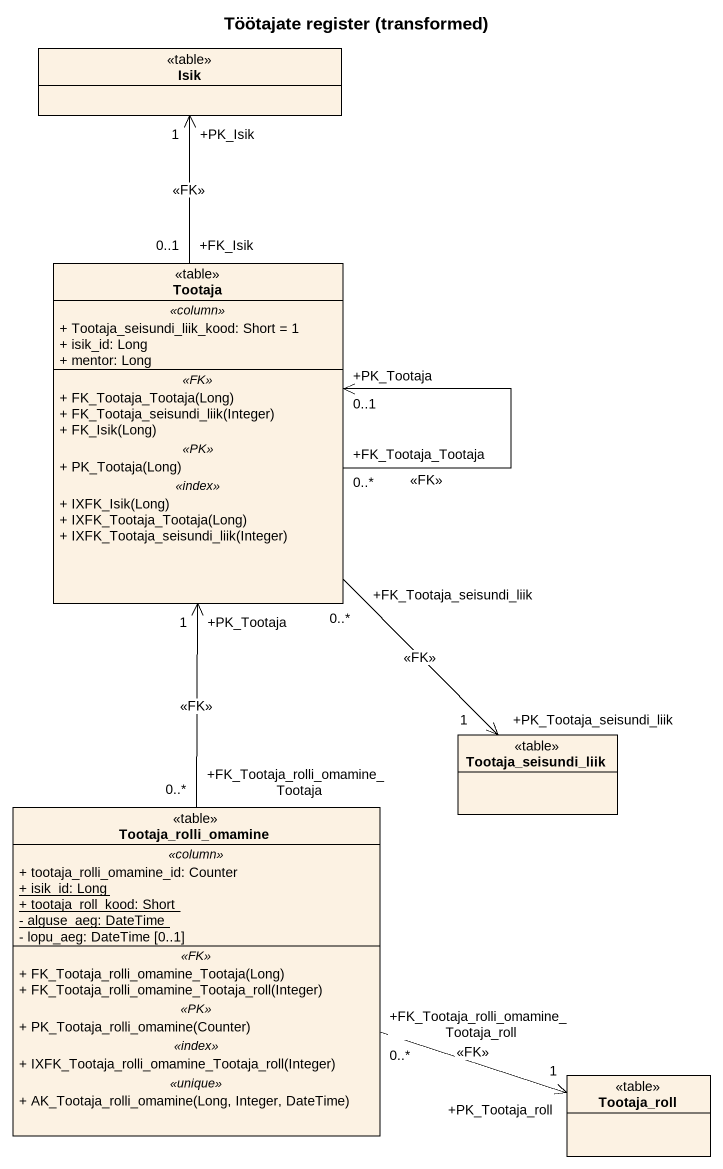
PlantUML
@startuml
title Töötajate register (transformed)
hide circle
hide empty members
skinparam classAttributeIconSize 0
class Isik <<table>>
class Tootaja <<table>> {
  .. <<column>> ..
  + Tootaja_seisundi_liik_kood: Short = 1
  + isik_id: Long
  + mentor: Long
  .. <<FK>> ..
  + FK_Tootaja_Tootaja(Long)
  + FK_Tootaja_seisundi_liik(Integer)
  + FK_Isik(Long)
  .. <<PK>> ..
  + PK_Tootaja(Long)
  .. <<index>> ..
  + IXFK_Isik(Long)
  + IXFK_Tootaja_Tootaja(Long)
  + IXFK_Tootaja_seisundi_liik(Integer)
}
class Tootaja_seisundi_liik <<table>>
class Tootaja_rolli_omamine <<table>> {
  .. <<column>> ..
  + tootaja_rolli_omamine_id: Counter
  {static} + isik_id: Long
  {static} + tootaja_roll_kood: Short
  {static} - alguse_aeg: DateTime
  - lopu_aeg: DateTime [0..1]
  .. <<FK>> ..
  + FK_Tootaja_rolli_omamine_Tootaja(Long)
  + FK_Tootaja_rolli_omamine_Tootaja_roll(Integer)
  .. <<PK>> ..
  + PK_Tootaja_rolli_omamine(Counter)
  .. <<index>> ..
  + IXFK_Tootaja_rolli_omamine_Tootaja_roll(Integer)
  .. <<unique>> ..
  + AK_Tootaja_rolli_omamine(Long, Integer, DateTime)
}
class Tootaja_roll <<table>>
Tootaja "+FK_Isik\n0..1" -up-> "+PK_Isik\n1" Isik : <<FK>>
Tootaja "+FK_Tootaja_Tootaja\n0..*" --> "+PK_Tootaja\n0..1" Tootaja : <<FK>>
Tootaja "+FK_Tootaja_seisundi_liik\n0..*" --> "+PK_Tootaja_seisundi_liik\n1" Tootaja_seisundi_liik : <<FK>>
Tootaja_rolli_omamine "+FK_Tootaja_rolli_omamine_Tootaja\n0..*" -up-> "+PK_Tootaja\n1" Tootaja : <<FK>>
Tootaja_rolli_omamine "+FK_Tootaja_rolli_omamine_Tootaja_roll\n0..*" -right-> "+PK_Tootaja_roll\n1" Tootaja_roll : <<FK>>
@enduml
